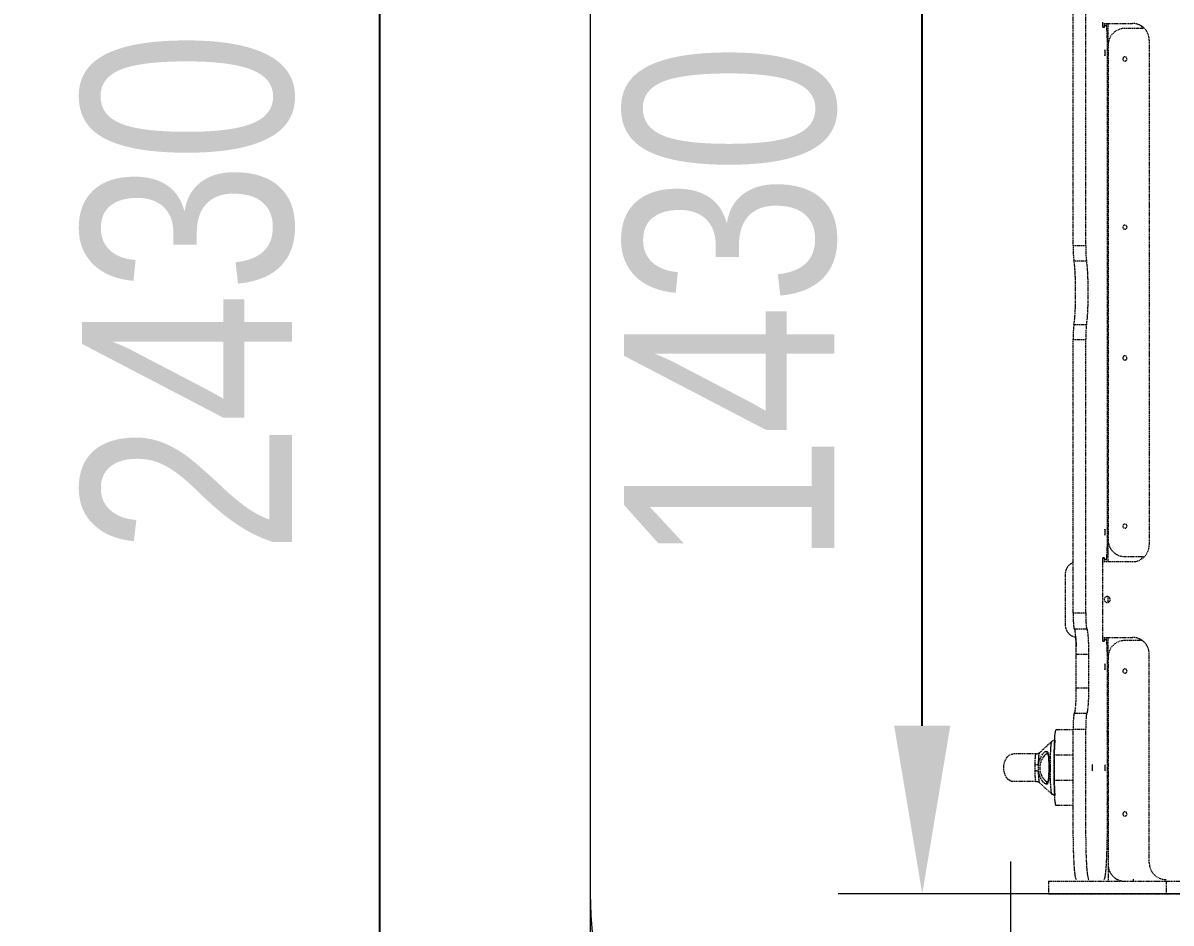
# Model space of a CAD drawing. Header units: millimetres. Extents: x -2104 to 1721, y -2060 to 1406.
# Drawn here: x -2104 to -738, y -559 to 511 of the extents above; entities that cross this region are included whole.
import ezdxf

# ---------------------------------------------------------------- set-up
doc = ezdxf.new("R2010")
doc.units = ezdxf.units.MM
doc.linetypes.add('HIDDEN', pattern=[1.905, 1.27, -0.635])
for name, color, linetype in [('DIKOM_ЗОНА', 90, 'Continuous'), ('DIKOM_ОБЪЕКТ', 7, 'Continuous'), ('DIKOM_РАЗМЕР_ЗОНА', 7, 'Continuous'), ('DIKOM_РАЗМЕР_ОБЪЕКТА', 7, 'Continuous')]:
    doc.layers.add(name, color=color, linetype=linetype)
doc.styles.add('style1', font='arialbd.ttf', dxfattribs={"width": 0.8})
doc.dimstyles.new('1-50', dxfattribs={"dimtxt": 300, "dimasz": 200, "dimexe": 100, "dimexo": 0, "dimgap": 100, "dimtad": 1, "dimtxsty": 'style1', "dimcen": 200, "dimclrd": 7, "dimclre": 7, "dimclrt": 7, "dimadec": 1, "dimazin": 2, "dimtfac": 1, "dimtmove": 0, "dimatfit": 2, "dimfxl": 0, "dimlwd": 25, "dimlwe": 18, "dimarcsym": 0})

# ---------------------------------------------------------------- blocks, each defined once
blk = doc.blocks.new('*D3')
at = {"layer": 'Defpoints', "color": 0, "transparency": 16777216}
for p in [(1220.9, -451), (-929.1, -485.8), (1220.9, -1482.1)]:
    blk.add_point(p, dxfattribs=at)
at = {"layer": 'DIKOM_РАЗМЕР_ОБЪЕКТА', "color": 7, "lineweight": 18, "transparency": 16777216}
for p, q in [((1220.9, -451), (1220.9, -1582.1)), ((-929.1, -485.8), (-929.1, -1582.1))]:
    blk.add_line(p, q, dxfattribs=at)
at = {"layer": 'DIKOM_РАЗМЕР_ОБЪЕКТА', "color": 7, "lineweight": 25, "transparency": 16777216}
blk.add_line((-729.1, -1482.1), (1020.9, -1482.1), dxfattribs=at)
at = {"layer": 'DIKOM_РАЗМЕР_ОБЪЕКТА', "color": 7, "transparency": 16777216}
for points in [[(-729.1, -1448.7), (-729.1, -1515.4), (-929.1, -1482.1)], [(1020.9, -1448.7), (1020.9, -1515.4), (1220.9, -1482.1)]]:
    blk.add_solid(points, dxfattribs=at)
at = {"layer": 'DIKOM_РАЗМЕР_ОБЪЕКТА', "color": 7, "transparency": 16777216, "insert": (145.9, -1254.4), "char_height": 300, "attachment_point": 5, "style": 'style1'}
blk.add_mtext('{\\fArial|b0|i0|c204|p34;\\H0.83333x;2150}', dxfattribs=at)
blk = doc.blocks.new('*D0')
at = {"layer": 'Defpoints', "color": 0, "transparency": 16777216}
for p in [(-1034.1, 905.6), (1128, 905.6), (1128, -524.4)]:
    blk.add_point(p, dxfattribs=at)
at = {"layer": 'DIKOM_РАЗМЕР_ОБЪЕКТА', "color": 7, "lineweight": 18, "transparency": 16777216}
for p, q in [((1128, 905.6), (-1134.1, 905.6)), ((1128, -524.4), (-1134.1, -524.4))]:
    blk.add_line(p, q, dxfattribs=at)
at = {"layer": 'DIKOM_РАЗМЕР_ОБЪЕКТА', "color": 7, "lineweight": 25, "transparency": 16777216}
blk.add_line((-1034.1, -324.4), (-1034.1, 705.6), dxfattribs=at)
at = {"layer": 'DIKOM_РАЗМЕР_ОБЪЕКТА', "color": 7, "transparency": 16777216}
for points in [[(-1067.5, 705.6), (-1000.8, 705.6), (-1034.1, 905.6)], [(-1067.5, -324.4), (-1000.8, -324.4), (-1034.1, -524.4)]]:
    blk.add_solid(points, dxfattribs=at)
at = {"layer": 'DIKOM_РАЗМЕР_ОБЪЕКТА', "color": 7, "transparency": 16777216, "insert": (-1261.9, 176.3), "char_height": 300, "attachment_point": 5, "rotation": 90, "style": 'style1'}
blk.add_mtext('{\\fArial|b0|i0|c204|p34;\\H0.83333x;1430}', dxfattribs=at)
blk = doc.blocks.new('*D1')
at = {"layer": 'Defpoints', "color": 0, "transparency": 16777216}
for p in [(-1429.1, -111.1), (1720.9, -111.1), (1720.9, -1960.1)]:
    blk.add_point(p, dxfattribs=at)
at = {"layer": 'DIKOM_РАЗМЕР_ЗОНА', "color": 7, "lineweight": 18, "transparency": 16777216}
for p, q in [((-1429.1, -111.1), (-1429.1, -2060.1)), ((1720.9, -111.1), (1720.9, -2060.1))]:
    blk.add_line(p, q, dxfattribs=at)
at = {"layer": 'DIKOM_РАЗМЕР_ЗОНА', "color": 7, "lineweight": 25, "transparency": 16777216}
blk.add_line((-1229.1, -1960.1), (1520.9, -1960.1), dxfattribs=at)
at = {"layer": 'DIKOM_РАЗМЕР_ЗОНА', "color": 7, "transparency": 16777216}
for points in [[(-1229.1, -1926.8), (-1229.1, -1993.4), (-1429.1, -1960.1)], [(1520.9, -1926.8), (1520.9, -1993.4), (1720.9, -1960.1)]]:
    blk.add_solid(points, dxfattribs=at)
at = {"layer": 'DIKOM_РАЗМЕР_ЗОНА', "color": 7, "transparency": 16777216, "insert": (94.9, -1732.4), "char_height": 300, "attachment_point": 5, "style": 'style1'}
blk.add_mtext('{\\fArial|b0|i0|c204|p34;\\H0.83333x;3150}', dxfattribs=at)
blk = doc.blocks.new('*D2')
at = {"layer": 'Defpoints', "color": 0, "transparency": 16777216}
for p in [(-1679.2, 1405.6), (664.7, 1405.6), (664.7, -1024.4)]:
    blk.add_point(p, dxfattribs=at)
at = {"layer": 'DIKOM_РАЗМЕР_ЗОНА', "color": 7, "lineweight": 18, "transparency": 16777216}
for p, q in [((664.7, 1405.6), (-1779.2, 1405.6)), ((664.7, -1024.4), (-1779.2, -1024.4))]:
    blk.add_line(p, q, dxfattribs=at)
at = {"layer": 'DIKOM_РАЗМЕР_ЗОНА', "color": 7, "lineweight": 25, "transparency": 16777216}
blk.add_line((-1679.2, -824.4), (-1679.2, 1205.6), dxfattribs=at)
at = {"layer": 'DIKOM_РАЗМЕР_ЗОНА', "color": 7, "transparency": 16777216}
for points in [[(-1712.5, 1205.6), (-1645.8, 1205.6), (-1679.2, 1405.6)], [(-1712.5, -824.4), (-1645.8, -824.4), (-1679.2, -1024.4)]]:
    blk.add_solid(points, dxfattribs=at)
at = {"layer": 'DIKOM_РАЗМЕР_ЗОНА', "color": 7, "transparency": 16777216, "insert": (-1906.9, 190.6), "char_height": 300, "attachment_point": 5, "rotation": 90, "style": 'style1'}
blk.add_mtext('{\\fArial|b0|i0|c204|p34;\\H0.83333x;2430}', dxfattribs=at)

msp = doc.modelspace()

# ---------------------------------------------------------------- linework, layer by layer
at = {"layer": 'DIKOM_ЗОНА', "color": 3, "lineweight": 15}
msp.add_lwpolyline([(-929.067, -1024.399), (1220.931, -1024.399, 0.41421356), (1720.931, -524.399), (1720.931, 905.601, 0.41421356), (1220.931, 1405.601), (-929.067, 1405.601, 0.41421356), (-1429.067, 905.601), (-1429.067, -524.399, 0.41421356)], format="xyb", close=True, dxfattribs=at)
at = {"layer": 'DIKOM_ОБЪЕКТ', "color": 7, "linetype": 'HIDDEN', "lineweight": 15}
for p, q in [((-854.651, 246.458), (-854.651, 571.601)), ((-839.693, 246.458), (-839.693, 571.601)), ((-819.779, 512.041), (-819.745, 510.54)), ((-819.747, 510.601), (-784.068, 510.601)), ((-819.745, 510.54), (-819.689, 509.157)), ((-819.689, 509.157), (-819.615, 507.945)), ((-819.659, 508.601), (-816.99, 508.601)), ((-819.615, 507.945), (-819.523, 506.95)), ((-819.523, 506.95), (-819.42, 506.21)), ((-819.42, 506.21), (-819.307, 505.755)), ((-819.418, 506.201), (-817.703, 506.201)), ((-819.307, 505.755), (-819.19, 505.601)), ((-817.882, 505.601), (-819.19, 505.601)), ((-817.62, 506.755), (-817.703, 506.201)), ((-817.535, 507.239), (-817.62, 506.755)), ((-817.447, 507.652), (-817.535, 507.239)), ((-817.358, 507.992), (-817.447, 507.652)), ((-817.267, 508.258), (-817.358, 507.992)), ((-817.175, 508.449), (-817.267, 508.258)), ((-817.083, 508.563), (-817.175, 508.449)), ((-816.99, 508.601), (-817.083, 508.563)), ((-816.99, 508.601), (-815.284, 508.601)), ((-815.108, 508.417), (-815.284, 508.601)), ((-814.936, 507.867), (-815.108, 508.417)), ((-814.773, 506.967), (-814.936, 507.867)), ((-814.622, 505.737), (-814.773, 506.967)), ((-814.488, 504.208), (-814.622, 505.737)), ((-813.068, 484.633), (-813.068, 510.601)), ((-773.068, 504.633), (-773.068, 507.305)), ((-814.373, 502.418), (-814.488, 504.208)), ((-814.28, 500.411), (-814.373, 502.418)), ((-814.213, 498.237), (-814.28, 500.411)), ((-814.172, 495.948), (-814.213, 498.237)), ((-814.158, 493.601), (-814.172, 495.948)), ((-814.158, 493.601), (-814.158, -112.399)), ((-769.816, 504.633), (-793.068, 504.633)), ((-817.005, 478.539), (-817.069, 477.759)), ((-816.926, 479.002), (-817.005, 478.539)), ((-816.84, 479.097), (-816.926, 479.002)), ((-816.756, 478.814), (-816.84, 479.097)), ((-816.683, 478.184), (-816.756, 478.814)), ((-816.63, 477.275), (-816.683, 478.184)), ((-813.068, 484.633), (-813.068, -103.43)), ((-764.068, 490.601), (-764.068, -109.399)), ((-817.11, 476.746), (-817.124, 475.609)), ((-817.124, 475.609), (-817.11, 474.473)), ((-817.069, 477.759), (-817.11, 476.746)), ((-817.11, 474.473), (-817.069, 473.459)), ((-817.069, 473.459), (-817.005, 472.679)), ((-817.005, 472.679), (-816.926, 472.216)), ((-816.926, 472.216), (-816.84, 472.121)), ((-816.84, 472.121), (-816.756, 472.404)), ((-816.756, 472.404), (-816.683, 473.034)), ((-816.683, 473.034), (-816.63, 473.943)), ((-816.602, 476.185), (-816.63, 477.275)), ((-816.63, 473.943), (-816.602, 475.033)), ((-816.602, 475.033), (-816.602, 476.185)), ((-854.651, 246.458), (-839.693, 246.458)), ((-853.683, 228.471), (-838.726, 228.471)), ((-853.416, 227.068), (-853.683, 228.471)), ((-853.16, 225.332), (-853.416, 227.068)), ((-852.918, 223.279), (-853.16, 225.332)), ((-852.692, 220.928), (-852.918, 223.279)), ((-852.483, 218.299), (-852.692, 220.928)), ((-838.459, 227.068), (-838.726, 228.471)), ((-838.203, 225.332), (-838.459, 227.068)), ((-837.961, 223.279), (-838.203, 225.332)), ((-837.734, 220.928), (-837.961, 223.279)), ((-837.526, 218.299), (-837.734, 220.928)), ((-852.295, 215.418), (-852.483, 218.299)), ((-852.127, 212.31), (-852.295, 215.418)), ((-851.983, 209.003), (-852.127, 212.31)), ((-851.864, 205.529), (-851.983, 209.003)), ((-851.769, 201.918), (-851.864, 205.529)), ((-837.337, 215.418), (-837.526, 218.299)), ((-837.17, 212.31), (-837.337, 215.418)), ((-837.026, 209.003), (-837.17, 212.31)), ((-836.906, 205.529), (-837.026, 209.003)), ((-836.812, 201.918), (-836.906, 205.529)), ((-851.701, 198.204), (-851.769, 201.918)), ((-851.66, 194.42), (-851.701, 198.204)), ((-851.647, 190.601), (-851.66, 194.42)), ((-836.744, 198.204), (-836.812, 201.918)), ((-836.703, 194.42), (-836.744, 198.204)), ((-836.689, 190.601), (-836.703, 194.42)), ((-851.864, 175.674), (-851.769, 179.285)), ((-851.769, 179.285), (-851.701, 182.999)), ((-851.701, 182.999), (-851.66, 186.783)), ((-851.66, 186.783), (-851.647, 190.601)), ((-836.906, 175.674), (-836.812, 179.285)), ((-836.812, 179.285), (-836.744, 182.999)), ((-836.744, 182.999), (-836.703, 186.783)), ((-836.703, 186.783), (-836.689, 190.601)), ((-852.483, 162.904), (-852.295, 165.785)), ((-852.295, 165.785), (-852.127, 168.893)), ((-852.127, 168.893), (-851.983, 172.2)), ((-851.983, 172.2), (-851.864, 175.674)), ((-837.526, 162.904), (-837.337, 165.785)), ((-837.337, 165.785), (-837.17, 168.893)), ((-837.17, 168.893), (-837.026, 172.2)), ((-837.026, 172.2), (-836.906, 175.674)), ((-853.683, 152.732), (-853.416, 154.135)), ((-853.683, 152.732), (-838.726, 152.732)), ((-853.416, 154.135), (-853.16, 155.871)), ((-853.16, 155.871), (-852.918, 157.924)), ((-852.918, 157.924), (-852.692, 160.275)), ((-852.692, 160.275), (-852.483, 162.904)), ((-838.726, 152.732), (-838.459, 154.135)), ((-838.459, 154.135), (-838.203, 155.871)), ((-838.203, 155.871), (-837.961, 157.924)), ((-837.961, 157.924), (-837.734, 160.275)), ((-837.734, 160.275), (-837.526, 162.904)), ((-854.651, 134.745), (-839.693, 134.745)), ((-854.651, -190.399), (-854.651, 134.745)), ((-839.693, -190.399), (-839.693, 134.745)), ((-817.11, -93.262), (-817.124, -94.399)), ((-817.124, -94.399), (-817.11, -95.535)), ((-817.069, -92.249), (-817.11, -93.262)), ((-817.11, -95.535), (-817.069, -96.548)), ((-817.005, -91.468), (-817.069, -92.249)), ((-816.926, -91.006), (-817.005, -91.468)), ((-816.84, -90.91), (-816.926, -91.006)), ((-816.756, -91.193), (-816.84, -90.91)), ((-816.683, -91.823), (-816.756, -91.193)), ((-816.63, -92.733), (-816.683, -91.823)), ((-816.602, -93.822), (-816.63, -92.733)), ((-816.63, -96.064), (-816.602, -94.975)), ((-816.602, -94.975), (-816.602, -93.822)), ((-817.069, -96.548), (-817.005, -97.329)), ((-817.005, -97.329), (-816.926, -97.791)), ((-816.926, -97.791), (-816.84, -97.887)), ((-816.84, -97.887), (-816.756, -97.604)), ((-816.756, -97.604), (-816.683, -96.974)), ((-816.683, -96.974), (-816.63, -96.064)), ((-813.068, -129.399), (-813.068, -103.43)), ((-814.488, -123.005), (-814.373, -121.215)), ((-814.373, -121.215), (-814.28, -119.208)), ((-814.28, -119.208), (-814.213, -117.034)), ((-814.213, -117.034), (-814.172, -114.745)), ((-814.172, -114.745), (-814.158, -112.399)), ((-819.779, -130.838), (-819.79, -132.399)), ((-819.79, -132.399), (-819.79, -216.399)), ((-819.745, -129.337), (-819.779, -130.838)), ((-784.068, -129.399), (-819.747, -129.399)), ((-819.689, -127.954), (-819.745, -129.337)), ((-819.615, -126.742), (-819.689, -127.954)), ((-819.659, -127.399), (-816.99, -127.399)), ((-819.523, -125.747), (-819.615, -126.742)), ((-819.42, -125.007), (-819.523, -125.747)), ((-819.307, -124.552), (-819.42, -125.007)), ((-819.418, -124.999), (-817.703, -124.999)), ((-819.19, -124.399), (-819.307, -124.552)), ((-819.19, -124.399), (-817.882, -124.399)), ((-817.703, -124.999), (-817.62, -125.552)), ((-817.62, -125.552), (-817.535, -126.036)), ((-817.535, -126.036), (-817.447, -126.449)), ((-817.447, -126.449), (-817.358, -126.789)), ((-817.358, -126.789), (-817.267, -127.055)), ((-817.267, -127.055), (-817.175, -127.246)), ((-817.175, -127.246), (-817.083, -127.36)), ((-817.083, -127.36), (-816.99, -127.399)), ((-815.284, -127.399), (-816.99, -127.399)), ((-815.284, -127.399), (-815.108, -127.214)), ((-815.108, -127.214), (-814.936, -126.664)), ((-814.936, -126.664), (-814.773, -125.764)), ((-814.773, -125.764), (-814.622, -124.534)), ((-814.622, -124.534), (-814.488, -123.005)), ((-793.068, -123.43), (-769.816, -123.43)), ((-773.068, -126.102), (-773.068, -123.43)), ((-864.068, -144.399), (-864.068, -204.399)), ((-813.068, -177.753), (-813.068, -171.044)), ((-854.651, -190.399), (-839.693, -190.399)), ((-854.651, -190.399), (-854.636, -193.103)), ((-839.693, -190.399), (-839.679, -193.103)), ((-854.636, -193.103), (-854.593, -195.751)), ((-854.593, -195.751), (-854.522, -198.291)), ((-854.522, -198.291), (-854.424, -200.671)), ((-854.424, -200.671), (-854.302, -202.841)), ((-854.302, -202.841), (-854.158, -204.758)), ((-854.158, -204.758), (-853.995, -206.382)), ((-839.679, -193.103), (-839.635, -195.751)), ((-839.635, -195.751), (-839.564, -198.291)), ((-839.564, -198.291), (-839.467, -200.671)), ((-839.467, -200.671), (-839.345, -202.841)), ((-839.345, -202.841), (-839.201, -204.758)), ((-839.201, -204.758), (-839.038, -206.382)), ((-853.995, -206.382), (-853.817, -207.682)), ((-853.817, -207.682), (-853.626, -208.629)), ((-853.626, -208.629), (-853.427, -209.205)), ((-853.427, -209.205), (-853.224, -209.399)), ((-853.224, -209.399), (-838.266, -209.399)), ((-852.896, -209.587), (-853.149, -209.399)), ((-852.647, -210.151), (-852.896, -209.587)), ((-852.405, -211.082), (-852.647, -210.151)), ((-852.171, -212.369), (-852.405, -211.082)), ((-851.95, -213.997), (-852.171, -212.369)), ((-851.744, -215.944), (-851.95, -213.997)), ((-851.555, -218.185), (-851.744, -215.944)), ((-851.387, -220.694), (-851.555, -218.185)), ((-839.038, -206.382), (-838.859, -207.682)), ((-838.859, -207.682), (-838.668, -208.629)), ((-838.668, -208.629), (-838.469, -209.205)), ((-838.469, -209.205), (-838.266, -209.399)), ((-838.191, -209.399), (-838.266, -209.399)), ((-837.939, -209.587), (-838.191, -209.399)), ((-837.69, -210.151), (-837.939, -209.587)), ((-837.447, -211.082), (-837.69, -210.151)), ((-837.213, -212.369), (-837.447, -211.082)), ((-836.992, -213.997), (-837.213, -212.369)), ((-836.786, -215.944), (-836.992, -213.997)), ((-836.598, -218.185), (-836.786, -215.944)), ((-836.429, -220.694), (-836.598, -218.185)), ((-819.79, -216.399), (-819.779, -217.959)), ((-819.779, -217.959), (-819.745, -219.46)), ((-851.454, -219.629), (-850.99, -230.812)), ((-851.241, -223.438), (-851.387, -220.694)), ((-851.119, -226.382), (-851.241, -223.438)), ((-851.022, -229.49), (-851.119, -226.382)), ((-850.952, -232.723), (-851.022, -229.49)), ((-836.283, -223.438), (-836.429, -220.694)), ((-836.161, -226.382), (-836.283, -223.438)), ((-836.064, -229.49), (-836.161, -226.382)), ((-835.994, -232.723), (-836.064, -229.49)), ((-819.747, -219.399), (-784.068, -219.399)), ((-819.745, -219.46), (-819.689, -220.843)), ((-819.689, -220.843), (-819.615, -222.055)), ((-819.659, -221.399), (-816.99, -221.399)), ((-819.615, -222.055), (-819.523, -223.05)), ((-819.523, -223.05), (-819.42, -223.79)), ((-819.42, -223.79), (-819.307, -224.245)), ((-819.418, -223.799), (-817.703, -223.799)), ((-819.307, -224.245), (-819.19, -224.399)), ((-817.882, -224.399), (-819.19, -224.399)), ((-817.62, -223.245), (-817.703, -223.799)), ((-817.535, -222.761), (-817.62, -223.245)), ((-817.447, -222.348), (-817.535, -222.761)), ((-817.358, -222.008), (-817.447, -222.348)), ((-817.267, -221.742), (-817.358, -222.008)), ((-817.175, -221.551), (-817.267, -221.742)), ((-817.083, -221.437), (-817.175, -221.551)), ((-816.99, -221.399), (-817.083, -221.437)), ((-816.99, -221.399), (-815.284, -221.399)), ((-815.108, -221.583), (-815.284, -221.399)), ((-814.936, -222.133), (-815.108, -221.583)), ((-814.773, -223.033), (-814.936, -222.133)), ((-814.622, -224.263), (-814.773, -223.033)), ((-814.488, -225.792), (-814.622, -224.263)), ((-814.373, -227.582), (-814.488, -225.792)), ((-814.28, -229.589), (-814.373, -227.582)), ((-814.213, -231.763), (-814.28, -229.589)), ((-814.172, -234.052), (-814.213, -231.763)), ((-813.068, -243.106), (-813.068, -219.399)), ((-772.468, -223.106), (-793.068, -223.106)), ((-773.068, -223.106), (-773.068, -222.695)), ((-850.91, -236.04), (-850.952, -232.723)), ((-850.896, -239.399), (-850.91, -236.04)), ((-850.896, -239.399), (-835.938, -239.399)), ((-850.896, -279.399), (-850.896, -239.399)), ((-835.952, -236.04), (-835.994, -232.723)), ((-835.938, -239.399), (-835.952, -236.04)), ((-835.938, -279.399), (-835.938, -239.399)), ((-814.158, -236.399), (-814.172, -234.052)), ((-814.158, -236.399), (-814.158, -457.399)), ((-813.068, -243.106), (-813.068, -489.399)), ((-813.068, -243.106), (-813.068, -489.399)), ((-764.068, -487.399), (-764.068, -239.399)), ((-764.068, -487.399), (-764.068, -239.399)), ((-817.11, -253.262), (-817.124, -254.399)), ((-817.124, -254.399), (-817.11, -255.535)), ((-817.069, -252.249), (-817.11, -253.262)), ((-817.11, -255.535), (-817.069, -256.548)), ((-817.005, -251.468), (-817.069, -252.249)), ((-817.069, -256.548), (-817.005, -257.329)), ((-816.926, -251.006), (-817.005, -251.468)), ((-817.005, -257.329), (-816.926, -257.791)), ((-816.84, -250.91), (-816.926, -251.006)), ((-816.926, -257.791), (-816.84, -257.887)), ((-816.756, -251.193), (-816.84, -250.91)), ((-816.84, -257.887), (-816.756, -257.604)), ((-816.683, -251.823), (-816.756, -251.193)), ((-816.756, -257.604), (-816.683, -256.974)), ((-816.63, -252.733), (-816.683, -251.823)), ((-816.683, -256.974), (-816.63, -256.064)), ((-816.602, -253.822), (-816.63, -252.733)), ((-816.63, -256.064), (-816.602, -254.975)), ((-816.602, -254.975), (-816.602, -253.822)), ((-851.022, -289.307), (-850.952, -286.074)), ((-850.952, -286.074), (-850.91, -282.757)), ((-850.91, -282.757), (-850.896, -279.399)), ((-850.896, -279.399), (-835.938, -279.399)), ((-836.064, -289.307), (-835.994, -286.074)), ((-835.994, -286.074), (-835.952, -282.757)), ((-835.952, -282.757), (-835.938, -279.399)), ((-851.555, -300.612), (-851.387, -298.103)), ((-851.387, -298.103), (-851.241, -295.359)), ((-851.241, -295.359), (-851.119, -292.415)), ((-851.119, -292.415), (-851.022, -289.307)), ((-836.598, -300.612), (-836.429, -298.103)), ((-836.429, -298.103), (-836.283, -295.359)), ((-836.283, -295.359), (-836.161, -292.415)), ((-836.161, -292.415), (-836.064, -289.307)), ((-854.158, -314.039), (-854.302, -315.956)), ((-853.995, -312.415), (-854.158, -314.039)), ((-853.817, -311.116), (-853.995, -312.415)), ((-853.626, -310.168), (-853.817, -311.116)), ((-853.427, -309.592), (-853.626, -310.168)), ((-853.224, -309.399), (-853.427, -309.592)), ((-853.224, -309.399), (-838.266, -309.399)), ((-853.149, -309.399), (-852.896, -309.21)), ((-852.896, -309.21), (-852.647, -308.646)), ((-852.647, -308.646), (-852.405, -307.715)), ((-852.405, -307.715), (-852.171, -306.428)), ((-852.171, -306.428), (-851.95, -304.8)), ((-851.95, -304.8), (-851.744, -302.853)), ((-851.744, -302.853), (-851.555, -300.612)), ((-839.201, -314.039), (-839.345, -315.956)), ((-839.038, -312.415), (-839.201, -314.039)), ((-838.859, -311.116), (-839.038, -312.415)), ((-838.668, -310.168), (-838.859, -311.116)), ((-838.469, -309.592), (-838.668, -310.168)), ((-838.266, -309.399), (-838.469, -309.592)), ((-838.266, -309.399), (-838.191, -309.399)), ((-838.191, -309.399), (-837.939, -309.21)), ((-837.939, -309.21), (-837.69, -308.646)), ((-837.69, -308.646), (-837.447, -307.715)), ((-837.447, -307.715), (-837.213, -306.428)), ((-837.213, -306.428), (-836.992, -304.8)), ((-836.992, -304.8), (-836.786, -302.853)), ((-836.786, -302.853), (-836.598, -300.612)), ((-854.636, -325.695), (-854.651, -328.399)), ((-854.593, -323.046), (-854.636, -325.695)), ((-854.522, -320.506), (-854.593, -323.046)), ((-854.424, -318.126), (-854.522, -320.506)), ((-854.302, -315.956), (-854.424, -318.126)), ((-839.679, -325.695), (-839.693, -328.399)), ((-839.635, -323.046), (-839.679, -325.695)), ((-839.564, -320.506), (-839.635, -323.046)), ((-839.467, -318.126), (-839.564, -320.506)), ((-839.345, -315.956), (-839.467, -318.126)), ((-876.723, -343.445), (-876.577, -340.701)), ((-876.577, -340.701), (-876.408, -338.193)), ((-876.408, -338.193), (-876.22, -335.951)), ((-876.22, -335.951), (-876.014, -334.004)), ((-876.014, -334.004), (-875.793, -332.377)), ((-875.793, -332.377), (-875.559, -331.09)), ((-875.559, -331.09), (-875.316, -330.158)), ((-875.316, -330.158), (-875.067, -329.595)), ((-875.067, -329.595), (-874.815, -329.406)), ((-854.651, -329.406), (-874.815, -329.406)), ((-854.651, -328.399), (-839.693, -328.399)), ((-854.651, -457.399), (-854.651, -328.399)), ((-839.693, -457.399), (-839.693, -328.399)), ((-894.395, -356.282), (-886.647, -349.119)), ((-887.643, -355.112), (-886.588, -354.743)), ((-886.647, -349.119), (-879.758, -342.746)), ((-886.588, -354.743), (-885.559, -354.996)), ((-885.559, -354.996), (-884.761, -356.015)), ((-881.483, -358.218), (-881.348, -354.944)), ((-881.348, -354.944), (-881.218, -352.481)), ((-881.218, -352.481), (-881.06, -350.098)), ((-881.06, -350.098), (-881.001, -349.341)), ((-881.001, -349.341), (-880.939, -348.605)), ((-880.939, -348.605), (-880.872, -347.892)), ((-880.872, -347.892), (-880.802, -347.206)), ((-880.802, -347.206), (-880.726, -346.547)), ((-880.726, -346.547), (-880.646, -345.924)), ((-880.646, -345.924), (-880.365, -344.285)), ((-880.365, -344.285), (-880.034, -343.182)), ((-880.034, -343.182), (-879.94, -342.992)), ((-879.94, -342.992), (-879.841, -342.841)), ((-879.841, -342.841), (-879.778, -342.772)), ((-879.784, -342.772), (-878.11, -341.726)), ((-879.778, -342.772), (-879.756, -342.748)), ((-878.11, -341.726), (-876.62, -341.479)), ((-877.006, -352.428), (-877.137, -356.428)), ((-877.054, -356.047), (-877.012, -352.731)), ((-877.012, -352.731), (-876.942, -349.498)), ((-876.868, -349.068), (-877.006, -352.428)), ((-876.942, -349.498), (-876.845, -346.39)), ((-876.776, -347.189), (-876.868, -349.068)), ((-876.845, -346.39), (-876.723, -343.445)), ((-876.688, -345.595), (-876.776, -347.189)), ((-876.606, -344.28), (-876.688, -345.595)), ((-876.487, -342.64), (-876.606, -344.28)), ((-876.4, -341.701), (-876.487, -342.64)), ((-876.362, -341.432), (-876.4, -341.701)), ((-876.354, -341.443), (-876.362, -341.432)), ((-936.886, -371.427), (-936.173, -367.921)), ((-936.173, -367.921), (-934.838, -364.5)), ((-934.838, -364.5), (-932.926, -361.574)), ((-932.926, -361.574), (-930.617, -359.457)), ((-930.617, -359.457), (-928.163, -358.263)), ((-928.163, -358.263), (-925.783, -357.906)), ((-898.725, -357.906), (-926.059, -357.906)), ((-900.169, -367.953), (-900.223, -370.72)), ((-900.085, -365.38), (-900.169, -367.953)), ((-899.974, -363.115), (-900.085, -365.38)), ((-899.83, -361.215), (-899.974, -363.115)), ((-899.646, -359.746), (-899.83, -361.215)), ((-899.408, -358.712), (-899.646, -359.746)), ((-899.106, -358.105), (-899.408, -358.712)), ((-898.748, -357.906), (-899.106, -358.105)), ((-898.78, -357.906), (-896.477, -357.517)), ((-896.477, -357.517), (-894.358, -356.248)), ((-895.757, -369.953), (-895.657, -366.41)), ((-895.757, -369.953), (-895.056, -366.72)), ((-895.657, -366.41), (-895.494, -363.162)), ((-895.494, -363.162), (-895.269, -360.412)), ((-895.269, -360.412), (-894.992, -358.303)), ((-895.056, -366.72), (-894.056, -363.803)), ((-894.992, -358.303), (-894.692, -356.94)), ((-894.692, -356.94), (-894.412, -356.303)), ((-894.412, -356.303), (-894.381, -356.3)), ((-894.056, -363.803), (-892.838, -361.234)), ((-893.261, -367.622), (-893.731, -369.25)), ((-892.514, -365.7), (-893.261, -367.622)), ((-892.838, -361.234), (-891.513, -359.075)), ((-891.633, -363.955), (-892.514, -365.7)), ((-890.608, -362.326), (-891.633, -363.955)), ((-891.513, -359.075), (-890.151, -357.309)), ((-889.838, -361.291), (-890.608, -362.326)), ((-890.151, -357.309), (-888.846, -355.982)), ((-889.053, -360.365), (-889.838, -361.291)), ((-888.268, -359.552), (-889.053, -360.365)), ((-888.846, -355.982), (-887.643, -355.112)), ((-887.504, -358.864), (-888.268, -359.552)), ((-886.497, -358.121), (-887.504, -358.864)), ((-885.605, -357.648), (-886.497, -358.121)), ((-884.788, -357.422), (-885.605, -357.648)), ((-884.761, -356.015), (-884.168, -357.798)), ((-884.612, -357.673), (-884.611, -357.663)), ((-884.592, -357.719), (-884.612, -357.673)), ((-884.329, -358.469), (-884.592, -357.719)), ((-884.021, -359.835), (-884.329, -358.469)), ((-884.168, -357.798), (-883.748, -360.272)), ((-883.721, -362.032), (-884.021, -359.835)), ((-883.748, -360.272), (-883.464, -363.356)), ((-883.49, -364.956), (-883.721, -362.032)), ((-883.348, -368.222), (-883.49, -364.956)), ((-883.464, -363.356), (-883.285, -366.921)), ((-883.276, -371.635), (-883.348, -368.222)), ((-883.285, -366.921), (-883.19, -370.792)), ((-881.741, -371.299), (-881.713, -368.215)), ((-881.713, -368.215), (-881.652, -364.358)), ((-881.652, -364.358), (-881.583, -361.404)), ((-881.583, -361.404), (-881.483, -358.218)), ((-877.313, -364.881), (-877.362, -369.554)), ((-877.265, -361.912), (-877.313, -364.881)), ((-877.205, -359.087), (-877.265, -361.912)), ((-877.137, -356.428), (-877.205, -359.087)), ((-877.068, -359.406), (-877.054, -356.047)), ((-877.068, -389.406), (-877.068, -359.406)), ((-854.651, -359.406), (-877.068, -359.406)), ((-937.068, -374.657), (-936.886, -371.427)), ((-936.889, -377.389), (-937.068, -374.657)), ((-936.523, -379.546), (-936.889, -377.389)), ((-935.947, -381.669), (-936.523, -379.546)), ((-935.023, -383.987), (-935.947, -381.669)), ((-900.223, -370.72), (-900.201, -374.405)), ((-900.201, -374.405), (-900.222, -378.09)), ((-900.222, -378.09), (-900.167, -380.858)), ((-900.167, -380.858), (-900.084, -383.434)), ((-896.041, -374.404), (-895.757, -369.953)), ((-895.756, -378.855), (-896.041, -374.404)), ((-895.054, -382.093), (-895.756, -378.855)), ((-895.677, -381.823), (-895.756, -378.855)), ((-895.565, -384.414), (-895.677, -381.823)), ((-894.045, -385.028), (-895.054, -382.093)), ((-894.068, -370.901), (-894.352, -374.405)), ((-894.352, -374.405), (-894.28, -376.164)), ((-894.28, -376.164), (-894.067, -377.915)), ((-893.731, -369.25), (-894.068, -370.901)), ((-894.067, -377.915), (-893.729, -379.567)), ((-893.729, -379.567), (-893.257, -381.197)), ((-893.257, -381.197), (-892.505, -383.128)), ((-883.508, -384.089), (-883.379, -381.434)), ((-883.379, -381.434), (-883.296, -378.386)), ((-883.201, -378.748), (-883.306, -382.478)), ((-883.296, -378.386), (-883.261, -375.074)), ((-883.261, -375.074), (-883.276, -371.635)), ((-883.164, -374.838), (-883.201, -378.748)), ((-883.19, -370.792), (-883.164, -374.838)), ((-881.749, -373.505), (-881.741, -371.299)), ((-881.749, -374.804), (-881.749, -373.505)), ((-881.729, -379.045), (-881.749, -374.804)), ((-881.675, -383.191), (-881.729, -379.045)), ((-877.362, -369.554), (-877.378, -374.406)), ((-877.378, -374.406), (-877.361, -379.202)), ((-877.361, -379.202), (-877.313, -383.851)), ((-832.056, -373.27), (-832.07, -374.406)), ((-832.07, -374.406), (-832.056, -375.543)), ((-832.015, -372.256), (-832.056, -373.27)), ((-832.056, -375.543), (-832.015, -376.556)), ((-831.951, -371.476), (-832.015, -372.256)), ((-832.015, -376.556), (-831.951, -377.336)), ((-831.872, -371.013), (-831.951, -371.476)), ((-831.951, -377.336), (-831.872, -377.799)), ((-831.785, -370.918), (-831.872, -371.013)), ((-831.872, -377.799), (-831.785, -377.894)), ((-831.702, -371.201), (-831.785, -370.918)), ((-831.785, -377.894), (-831.702, -377.611)), ((-831.629, -371.831), (-831.702, -371.201)), ((-831.702, -377.611), (-831.629, -376.981)), ((-831.576, -372.74), (-831.629, -371.831)), ((-831.629, -376.981), (-831.576, -376.072)), ((-831.548, -373.83), (-831.576, -372.74)), ((-831.576, -376.072), (-831.548, -374.982)), ((-831.548, -374.982), (-831.548, -373.83)), ((-817.035, -373.27), (-817.049, -374.406)), ((-817.049, -374.406), (-817.035, -375.543)), ((-816.994, -372.256), (-817.035, -373.27)), ((-817.035, -375.543), (-816.994, -376.556)), ((-816.93, -371.476), (-816.994, -372.256)), ((-816.994, -376.556), (-816.93, -377.336)), ((-816.851, -371.013), (-816.93, -371.476)), ((-816.93, -377.336), (-816.851, -377.799)), ((-816.765, -370.918), (-816.851, -371.013)), ((-816.851, -377.799), (-816.765, -377.894)), ((-816.681, -371.201), (-816.765, -370.918)), ((-816.765, -377.894), (-816.681, -377.611)), ((-816.608, -371.831), (-816.681, -371.201)), ((-816.681, -377.611), (-816.608, -376.981)), ((-816.555, -372.74), (-816.608, -371.831)), ((-816.608, -376.981), (-816.555, -376.072)), ((-816.527, -373.83), (-816.555, -372.74)), ((-816.555, -376.072), (-816.527, -374.982)), ((-816.527, -374.982), (-816.527, -373.83)), ((-933.704, -386.269), (-935.023, -383.987)), ((-932.009, -388.262), (-933.704, -386.269)), ((-930.032, -389.752), (-932.009, -388.262)), ((-927.91, -390.631), (-930.032, -389.752)), ((-925.783, -390.906), (-927.91, -390.631)), ((-898.719, -390.906), (-926.059, -390.906)), ((-900.084, -383.434), (-899.973, -385.685)), ((-899.973, -385.685), (-899.83, -387.579)), ((-899.83, -387.579), (-899.643, -389.058)), ((-899.643, -389.058), (-899.401, -390.098)), ((-899.401, -390.098), (-899.099, -390.705)), ((-899.099, -390.705), (-898.739, -390.907)), ((-896.472, -391.294), (-898.771, -390.907)), ((-894.359, -392.555), (-896.472, -391.294)), ((-895.396, -387.008), (-895.565, -384.414)), ((-895.178, -389.204), (-895.396, -387.008)), ((-895.118, -389.672), (-895.178, -389.204)), ((-895.051, -390.137), (-895.118, -389.672)), ((-894.977, -390.592), (-895.051, -390.137)), ((-894.896, -391.029), (-894.977, -390.592)), ((-894.811, -391.418), (-894.896, -391.029)), ((-894.675, -391.92), (-894.811, -391.418)), ((-894.573, -392.208), (-894.675, -391.92)), ((-894.404, -392.51), (-894.573, -392.208)), ((-894.398, -392.514), (-894.404, -392.51)), ((-887.72, -398.683), (-894.401, -392.517)), ((-892.826, -387.593), (-894.045, -385.028)), ((-891.486, -389.772), (-892.826, -387.593)), ((-892.505, -383.128), (-891.619, -384.877)), ((-891.619, -384.877), (-890.591, -386.507)), ((-890.128, -391.527), (-891.486, -389.772)), ((-890.591, -386.507), (-889.983, -387.333)), ((-888.814, -392.856), (-890.128, -391.527)), ((-889.983, -387.333), (-889.391, -388.06)), ((-889.391, -388.06), (-888.624, -388.902)), ((-887.621, -393.711), (-888.814, -392.856)), ((-888.624, -388.902), (-888.076, -389.44)), ((-888.076, -389.44), (-887.476, -389.969)), ((-886.57, -394.071), (-887.621, -393.711)), ((-887.476, -389.969), (-886.037, -390.959)), ((-885.573, -393.828), (-886.57, -394.071)), ((-886.037, -390.959), (-884.77, -391.392)), ((-884.791, -392.859), (-885.573, -393.828)), ((-884.205, -391.176), (-884.791, -392.859)), ((-884.578, -391.179), (-884.555, -391.086)), ((-884.555, -391.086), (-884.496, -390.925)), ((-884.496, -390.925), (-884.436, -390.739)), ((-884.436, -390.739), (-884.138, -389.569)), ((-883.782, -388.818), (-884.205, -391.176)), ((-884.138, -389.569), (-883.889, -388.123)), ((-883.889, -388.123), (-883.679, -386.323)), ((-883.493, -385.891), (-883.782, -388.818)), ((-883.679, -386.323), (-883.508, -384.089)), ((-883.306, -382.478), (-883.493, -385.891)), ((-881.588, -387.204), (-881.675, -383.191)), ((-881.469, -390.958), (-881.588, -387.204)), ((-881.32, -394.441), (-881.469, -390.958)), ((-881.142, -397.544), (-881.32, -394.441)), ((-877.313, -383.851), (-877.237, -388.26)), ((-877.237, -388.26), (-877.137, -392.347)), ((-877.137, -392.347), (-877.052, -395.082)), ((-854.651, -389.406), (-877.068, -389.406)), ((-877.054, -392.765), (-877.068, -389.406)), ((-877.012, -396.082), (-877.054, -392.765)), ((-877.052, -395.082), (-876.961, -397.54)), ((-879.787, -406.036), (-887.72, -398.683)), ((-880.935, -400.245), (-881.142, -397.544)), ((-880.698, -402.489), (-880.935, -400.245)), ((-880.427, -404.228), (-880.698, -402.489)), ((-880.107, -405.448), (-880.427, -404.228)), ((-879.768, -406.018), (-880.107, -405.448)), ((-878.115, -407.083), (-879.799, -406.021)), ((-876.608, -407.334), (-878.115, -407.083)), ((-876.942, -399.315), (-877.012, -396.082)), ((-876.961, -397.54), (-876.869, -399.714)), ((-876.845, -402.423), (-876.942, -399.315)), ((-876.869, -399.714), (-876.732, -402.437)), ((-876.723, -405.367), (-876.845, -402.423)), ((-876.732, -402.437), (-876.605, -404.527)), ((-876.577, -408.111), (-876.723, -405.367)), ((-876.605, -404.527), (-876.522, -405.703)), ((-876.408, -410.619), (-876.577, -408.111)), ((-876.522, -405.703), (-876.452, -406.56)), ((-876.452, -406.56), (-876.397, -407.112)), ((-876.397, -407.112), (-876.35, -407.389)), ((-876.22, -412.861), (-876.408, -410.619)), ((-876.014, -414.808), (-876.22, -412.861)), ((-875.793, -416.435), (-876.014, -414.808)), ((-875.559, -417.723), (-875.793, -416.435)), ((-875.316, -418.654), (-875.559, -417.723)), ((-875.067, -419.218), (-875.316, -418.654)), ((-874.815, -419.406), (-875.067, -419.218)), ((-854.651, -419.406), (-874.815, -419.406)), ((-854.651, -457.399), (-854.636, -461.756)), ((-854.636, -461.756), (-854.594, -466.081)), ((-839.693, -457.399), (-839.679, -461.756)), ((-839.679, -461.756), (-839.636, -466.081)), ((-814.215, -466.081), (-814.172, -461.756)), ((-814.172, -461.756), (-814.158, -457.399)), ((-854.594, -466.081), (-854.523, -470.339)), ((-854.523, -470.339), (-854.424, -474.5)), ((-854.424, -474.5), (-854.299, -478.529)), ((-839.636, -466.081), (-839.565, -470.339)), ((-839.565, -470.339), (-839.467, -474.5)), ((-839.467, -474.5), (-839.341, -478.529)), ((-814.51, -478.529), (-814.384, -474.5)), ((-814.384, -474.5), (-814.286, -470.339)), ((-814.286, -470.339), (-814.215, -466.081)), ((-854.299, -478.529), (-854.148, -482.399)), ((-854.148, -482.399), (-853.972, -486.077)), ((-853.972, -486.077), (-853.772, -489.538)), ((-853.772, -489.538), (-853.551, -492.754)), ((-839.341, -478.529), (-839.19, -482.399)), ((-839.19, -482.399), (-839.014, -486.077)), ((-839.014, -486.077), (-838.815, -489.538)), ((-838.815, -489.538), (-838.593, -492.754)), ((-815.258, -492.754), (-815.036, -489.538)), ((-815.036, -489.538), (-814.837, -486.077)), ((-814.837, -486.077), (-814.661, -482.399)), ((-814.661, -482.399), (-814.51, -478.529)), ((-813.068, -489.399), (-813.068, -509.399)), ((-853.551, -492.754), (-853.309, -495.701)), ((-853.309, -495.701), (-853.049, -498.356)), ((-853.049, -498.356), (-852.773, -500.7)), ((-852.773, -500.7), (-852.483, -502.714)), ((-852.483, -502.714), (-852.18, -504.383)), ((-852.18, -504.383), (-851.867, -505.695)), ((-838.593, -492.754), (-838.352, -495.701)), ((-838.352, -495.701), (-838.092, -498.356)), ((-838.092, -498.356), (-837.816, -500.7)), ((-837.816, -500.7), (-837.525, -502.714)), ((-837.525, -502.714), (-837.222, -504.383)), ((-837.222, -504.383), (-836.91, -505.695)), ((-816.941, -505.695), (-816.629, -504.383)), ((-816.629, -504.383), (-816.326, -502.714)), ((-816.326, -502.714), (-816.035, -500.7)), ((-816.035, -500.7), (-815.759, -498.356)), ((-815.759, -498.356), (-815.499, -495.701)), ((-815.499, -495.701), (-815.258, -492.754)), ((-884.119, -509.399), (-884.119, -524.399)), ((-884.119, -509.399), (-744.119, -509.399)), ((-851.867, -505.695), (-851.548, -506.639)), ((-851.548, -506.639), (-851.223, -507.208)), ((-851.223, -507.208), (-850.896, -507.399)), ((-836.91, -505.695), (-836.59, -506.639)), ((-836.59, -506.639), (-836.265, -507.208)), ((-836.265, -507.208), (-835.938, -507.399)), ((-817.913, -507.399), (-817.586, -507.208)), ((-817.586, -507.208), (-817.261, -506.639)), ((-817.261, -506.639), (-816.941, -505.695)), ((-783.068, -506.719), (-783.068, -509.399)), ((-744.119, -509.399), (-744.119, -524.399)), ((-744.119, -509.399), (-502.199, -509.399)), ((-884.119, -524.399), (-744.119, -524.399)), ((-744.119, -524.399), (-502.199, -524.399))]:
    msp.add_line(p, q, dxfattribs=at)
at = {"layer": 'DIKOM_ОБЪЕКТ', "color": 7, "linetype": 'HIDDEN', "lineweight": 15, "extrusion": (1.71572e-16, 3.56993e-15, -1)}
for centre in [(793.068, 468.34), (793.068, 268.34), (793.068, 112.863), (793.068, -87.137), (793.068, -259.399), (793.068, -429.399)]:
    msp.add_circle(centre, 2.5, dxfattribs=at)
at = {"layer": 'DIKOM_ОБЪЕКТ', "color": 7, "linetype": 'HIDDEN', "lineweight": 15, "extrusion": (-1.38778e-16, 3.07656e-15, -1)}
msp.add_circle((814.068, -174.399), 3.5, dxfattribs=at)
at = {"layer": 'DIKOM_ОБЪЕКТ', "color": 7, "linetype": 'HIDDEN', "lineweight": 15}
for centre, radius, start, end in [((-818.726, 506.13), 1.025, 325.451172, 3.990116), ((-784.068, 490.601), 20, 0, 90), ((-793.068, 484.633), 20, 90, 180), ((-738.984, 243.048), 115.717, 178.311292, 187.604461), ((-724.027, 243.048), 115.717, 178.311292, 187.604461), ((-725.835, 137.441), 128.844, 172.872443, 181.199121), ((-710.877, 137.441), 128.844, 172.872443, 181.199121), ((-793.068, -103.43), 20, 180, 270), ((-784.068, -109.399), 20, 270, 0), ((-849.068, -144.399), 15, 111.850271, 180), ((-818.726, -124.927), 1.025, 356.009884, 34.548828), ((-849.068, -204.399), 15, 180, 260.779383), ((-818.726, -223.87), 1.025, 325.451173, 3.990115), ((-793.068, -243.106), 20, 90, 180), ((-784.068, -239.399), 20, 0, 90), ((-896.852, -344.645), 83.864, 2.511251, 9.582614), ((-884.679, -355.417), 2.024, 160.546488, 266.920708), ((-900.481, -354.882), 15.84, 270.931415, 287.351208), ((-900.476, -393.952), 15.864, 72.690106, 89.081307), ((-884.664, -393.396), 2.023, 93.012291, 199.504375), ((-876.908, -406.304), 63.858, 349.310347, 358.619928), ((-793.068, -489.399), 20, 180, 270), ((-744.068, -487.399), 20, 180, 270)]:
    msp.add_arc(centre, radius, start, end, dxfattribs=at)

# ---------------------------------------------------------------- dimensions: what is measured, and where the dimension line sits
at = {"layer": 'DIKOM_РАЗМЕР_ЗОНА'}
dim = msp.add_linear_dim(base=(-1679.181, 1405.601), p1=(664.717, -1024.399), p2=(664.717, 1405.601), angle=90, text='{\\fArial|b0|i0|c204|p34;\\H0.83333x;<>}', dimstyle='1-50', dxfattribs=at)
dim.commit()
dim.dimension.update_dxf_attribs({"geometry": '*D2', "text_midpoint": (-1679.181, 190.601), "dimtype": 160})
dim = msp.add_linear_dim(base=(1720.931, -1960.095), p1=(-1429.067, -111.132), p2=(1720.931, -111.132), text='{\\fArial|b0|i0|c204|p34;\\H0.83333x;<>}', dimstyle='1-50', dxfattribs=at)
dim.commit()
dim.dimension.update_dxf_attribs({"geometry": '*D1', "text_midpoint": (94.916, -1960.095), "dimtype": 160})
at = {"layer": 'DIKOM_РАЗМЕР_ОБЪЕКТА'}
dim = msp.add_linear_dim(base=(-1034.139, 905.601), p1=(1127.983, -524.399), p2=(1127.983, 905.601), angle=90, text='{\\fArial|b0|i0|c204|p34;\\H0.83333x;<>}', dimstyle='1-50', dxfattribs=at)
dim.commit()
dim.dimension.update_dxf_attribs({"geometry": '*D0', "text_midpoint": (-1034.139, 176.303), "dimtype": 160})
dim = msp.add_linear_dim(base=(1220.931, -1482.061), p1=(-929.067, -485.754), p2=(1220.931, -451.041), text='{\\fArial|b0|i0|c204|p34;\\H0.83333x;<>}', dimstyle='1-50', dxfattribs=at)
dim.commit()
dim.dimension.update_dxf_attribs({"geometry": '*D3', "text_midpoint": (145.932, -1482.061), "dimtype": 160})

doc.saveas('drawing.dxf')
